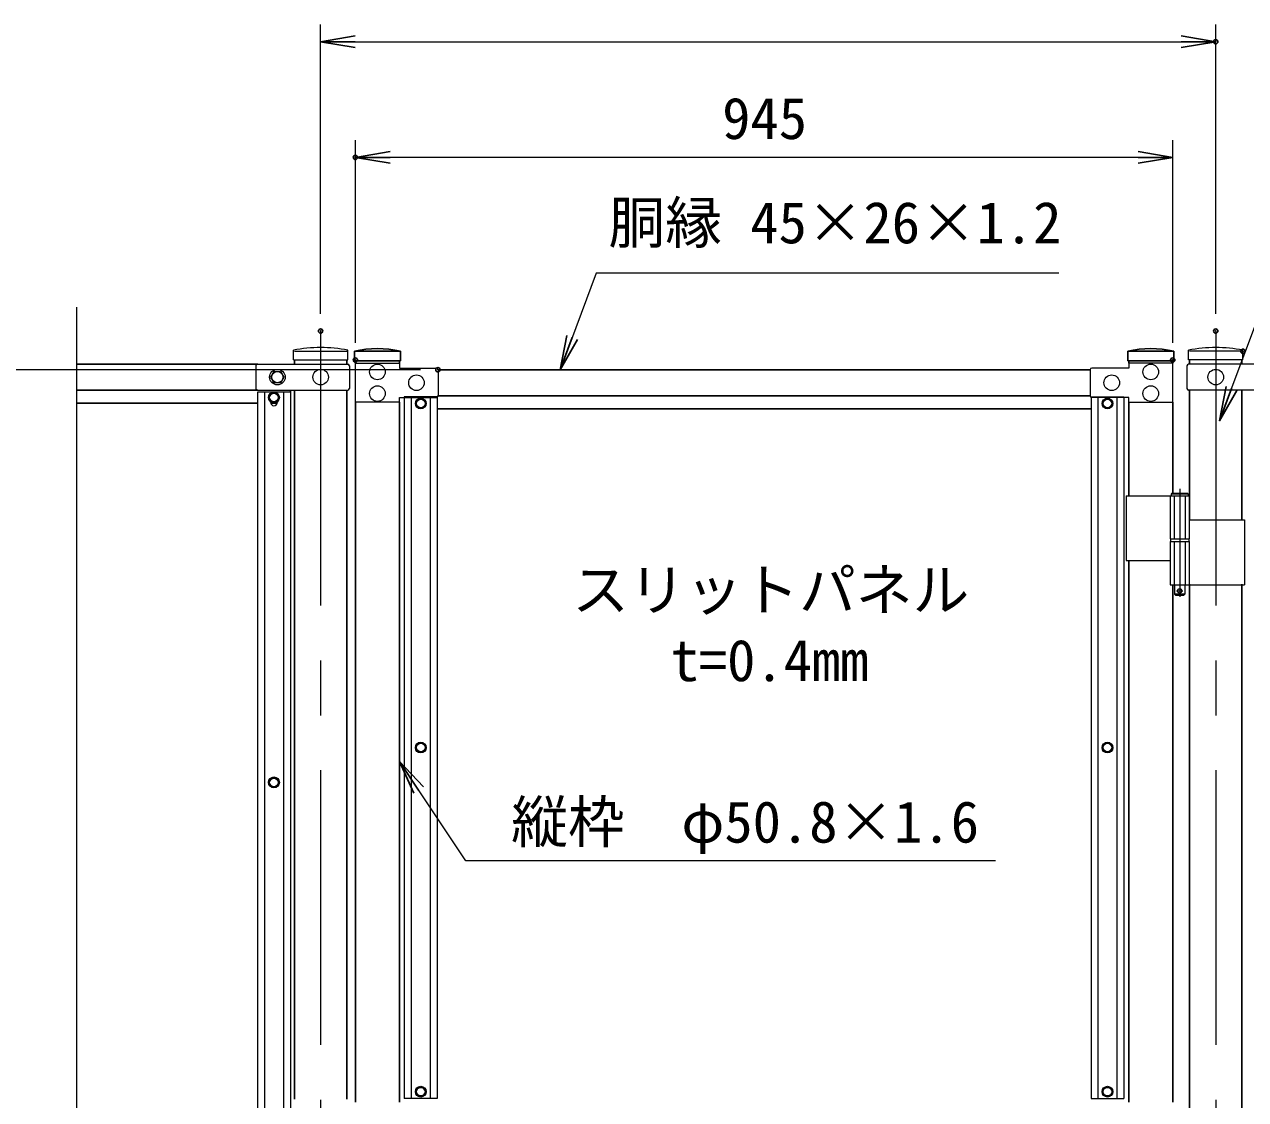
# Model space of a CAD drawing. Units: millimetres, scale not verified. Extents: x -4200 to 4200, y -2970 to 2970.
# Drawn here: x -3082 to -1670, y 482 to 1726 of the extents above; entities that cross this region are included whole.
import ezdxf
from ezdxf.enums import TextEntityAlignment as Align

# ---------------------------------------------------------------- set-up
doc = ezdxf.new("R2010")
doc.units = ezdxf.units.MM
doc.header["$LTSCALE"] = 10
doc.header["$PDMODE"] = 32
doc.header["$PDSIZE"] = 5
doc.linetypes.add('DASHED', pattern=[7.5, 6, -1.5])
doc.linetypes.add('USER1', pattern=[50.8, 31.75, -6.35, 6.35, -6.35])
for name, color, linetype, lineweight in [('0-0_D-STR1', 1, 'Continuous', 25), ('0-1_D-STR3', 3, 'Continuous', 13), ('0-2_D-BMK', 2, 'USER1', 13), ('0-3_D-STR-DIM', 7, 'Continuous', 13), ('0-9_D-STR-TXT', 7, 'Continuous', 13)]:
    doc.layers.add(name, color=color, linetype=linetype, lineweight=lineweight)
doc.layers.add('0-4_0', color=7, linetype='Continuous')
doc.layers.add('0-5_Defpoints', color=8, linetype='Continuous')
doc.styles.add('ＭＳ ゴシック', font='')
doc.styles.get('ＭＳ ゴシック').set_extended_font_data('MS Gothic')

# ---------------------------------------------------------------- blocks, each defined once
blk = doc.blocks.new('_Open')
at = {"layer": '0-4_0'}
blk.add_line((-10, 1.667), (0, 0), dxfattribs=at)
blk.add_lwpolyline([(-10, -1.667), (0, 0), (-10, 0)], dxfattribs=at)

msp = doc.modelspace()

# ---------------------------------------------------------------- linework, layer by layer
at = {"layer": '0-0_D-STR1'}
for p, q in [((-2647.03, 1347.87), (-2700.23, 1347.87)), ((-2700.23, 1347.87), (-2700.23, 1336.87)), ((-2647.03, 1336.87), (-2647.03, 1347.87)), ((-1752.83, 1347.87), (-1806.03, 1347.87)), ((-1806.03, 1347.87), (-1806.03, 1336.87)), ((-1752.83, 1336.87), (-1752.83, 1347.87)), ((-2811.93, 1332.86), (-3021.24, 1332.86)), ((-2769.53, 1338.07), (-2769.53, 1332.86)), ((-2709.03, 1338.07), (-2709.03, 1332.86)), ((-2647.03, 1336.87), (-2700.23, 1336.87)), ((-2699.03, 1336.87), (-2699.03, 1333.87)), ((-2648.23, 1336.87), (-2648.23, 1333.87)), ((-1752.83, 1336.87), (-1806.03, 1336.87)), ((-1804.83, 1336.87), (-1804.83, 1333.87)), ((-1754.03, 1336.87), (-1754.03, 1333.87)), ((-1734.53, 1338.07), (-1734.53, 1332.86)), ((-1674.03, 1338.07), (-1674.03, 1332.86)), ((-2603.75, 1326.37), (-1849.32, 1326.37)), ((-2811.93, 1302.86), (-3021.24, 1302.86)), ((-2774.28, 1300.61), (-2774.28, 1302.86)), ((-2769.53, 1302.86), (-2769.53, 482.56)), ((-2709.03, 1302.86), (-2709.03, 482.56)), ((-1734.53, 1302.86), (-1734.53, 1153.36)), ((-1674.03, 1302.86), (-1674.03, 1153.36)), ((-2812.28, 1287.86), (-3021.24, 1287.86)), ((-2789.41, 1287.86), (-2797.16, 1287.86)), ((-2699.03, 1288.87), (-2699.03, 479.36)), ((-2648.23, 1288.87), (-2648.23, 479.36)), ((-2603.75, 1296.37), (-1849.32, 1296.37)), ((-1804.83, 1288.87), (-1804.83, 1180.66)), ((-1754.03, 1288.87), (-1754.03, 1183.66)), ((-2604.53, 1281.37), (-1848.53, 1281.37)), ((-1804.83, 1105.66), (-1804.83, 479.36)), ((-1754.03, 1077.66), (-1754.03, 479.36)), ((-1734.53, 1078.36), (-1734.53, 395.36)), ((-1674.03, 1078.36), (-1674.03, 395.36))]:
    msp.add_line(p, q, dxfattribs=at)
for centre in [(-2673.63, 1231.44), (-1779.43, 1231.44)]:
    msp.add_arc(centre, 119.43, 77.13052, 102.86948, dxfattribs=at)
at = {"layer": '0-1_D-STR3'}
for p, q in [((-2770.73, 1338.07), (-2770.73, 1348.95)), ((-2769.53, 1347.86), (-2709.03, 1347.86)), ((-2707.83, 1338.07), (-2707.83, 1348.95)), ((-1735.73, 1338.07), (-1735.73, 1348.95)), ((-1674.03, 1347.86), (-1734.53, 1347.86)), ((-1672.83, 1338.07), (-1672.83, 1348.95)), ((-2814.28, 1330.86), (-2814.28, 1304.86)), ((-2812.28, 1332.86), (-2707.95, 1332.86)), ((-2770.73, 1338.07), (-2707.83, 1338.07)), ((-2705.95, 1330.86), (-2705.95, 1304.86)), ((-1737.62, 1330.86), (-1737.62, 1304.86)), ((-1672.83, 1338.07), (-1735.73, 1338.07)), ((-1631.28, 1332.86), (-1735.62, 1332.86)), ((-2603.48, 1326.37), (-2603.48, 1296.37)), ((-1849.58, 1326.37), (-1849.58, 1296.37)), ((-2812.28, 1302.86), (-2707.95, 1302.86)), ((-2774.28, 1300.61), (-2812.28, 1300.61)), ((-2812.28, 1300.61), (-2812.28, 397.61)), ((-2804.28, 1300.61), (-2804.28, 397.61)), ((-2782.28, 1300.61), (-2782.28, 460.86)), ((-2774.28, 1300.61), (-2774.28, 397.61)), ((-1631.28, 1302.86), (-1735.62, 1302.86)), ((-2797.28, 1288.86), (-2797.28, 1289.56)), ((-2789.28, 1289.56), (-2789.28, 1288.86)), ((-2604.53, 1295.12), (-2642.53, 1295.12)), ((-2642.53, 1295.12), (-2642.53, 483.61)), ((-2634.53, 1295.12), (-2634.53, 483.61)), ((-2612.53, 1295.12), (-2612.53, 483.61)), ((-2604.53, 1295.12), (-2604.53, 483.61)), ((-1848.53, 1295.12), (-1810.53, 1295.12)), ((-1848.53, 1295.12), (-1848.53, 483.61)), ((-1840.53, 1295.12), (-1840.53, 483.61)), ((-1818.53, 1295.12), (-1818.53, 483.61)), ((-1810.53, 1295.12), (-1810.53, 483.61)), ((-1807.98, 1180.66), (-1807.98, 1105.66)), ((-1807.98, 1180.66), (-1735.21, 1180.66)), ((-1756.81, 1180.66), (-1756.81, 1130.66)), ((-1736.01, 1182.66), (-1756.01, 1182.66)), ((-1755.01, 1183.66), (-1737.01, 1183.66)), ((-1736.01, 1182.66), (-1737.01, 1183.66)), ((-1736.01, 1182.66), (-1736.01, 1180.66)), ((-1735.21, 1180.66), (-1735.21, 1130.66)), ((-1735.21, 1152.66), (-1670.98, 1152.66)), ((-1670.98, 1152.66), (-1670.98, 1077.66)), ((-1756.81, 1130.66), (-1735.21, 1130.66)), ((-1756.51, 1130.66), (-1756.51, 1127.66)), ((-1735.51, 1130.66), (-1735.51, 1127.66)), ((-1756.81, 1127.66), (-1735.21, 1127.66)), ((-1756.81, 1127.66), (-1756.81, 1077.66)), ((-1756.51, 1127.66), (-1735.51, 1127.66)), ((-1735.21, 1127.66), (-1735.21, 1077.66)), ((-1807.98, 1105.66), (-1757.04, 1105.66)), ((-1756.81, 1077.66), (-1670.98, 1077.66)), ((-1752.01, 1077.66), (-1752.01, 1066.66)), ((-1751.01, 1065.66), (-1752.01, 1066.66)), ((-1751.01, 1065.66), (-1741.01, 1065.66)), ((-1741.01, 1065.66), (-1740.01, 1066.66)), ((-2604.53, 483.61), (-2642.53, 483.61)), ((-1848.53, 483.61), (-1810.53, 483.61))]:
    msp.add_line(p, q, dxfattribs=at)
at = {"layer": '0-1_D-STR3', "linetype": 'DASHED'}
for p, q in [((-1752.31, 1180.66), (-1752.31, 1130.66)), ((-1739.71, 1180.66), (-1739.71, 1130.66)), ((-1752.31, 1127.66), (-1752.31, 1077.66)), ((-1739.71, 1127.66), (-1739.71, 1077.66))]:
    msp.add_line(p, q, dxfattribs=at)
at = {"layer": '0-1_D-STR3'}
for points in [[(-2648.23, 1288.87), (-2699.03, 1288.87), (-2699.03, 1333.87), (-2648.23, 1333.87), (-2648.23, 1328.37), (-2605.48, 1328.37)], [(-1804.83, 1288.87), (-1754.03, 1288.87), (-1754.03, 1333.87), (-1804.83, 1333.87), (-1804.83, 1328.37), (-1847.58, 1328.37)], [(-2648.23, 1288.87), (-2648.23, 1294.37), (-2605.48, 1294.37)], [(-1804.83, 1288.87), (-1804.83, 1294.37), (-1847.58, 1294.37)], [(-1755.01, 1183.66), (-1756.01, 1182.66), (-1756.01, 1180.66)], [(-1740.01, 1077.66), (-1740.01, 1066.66), (-1752.01, 1066.66)]]:
    msp.add_lwpolyline(points, dxfattribs=at)
for points in [[(-2796.78, 1317.86), (-2793.04, 1324.36), (-2785.53, 1324.36), (-2781.78, 1317.86), (-2785.53, 1311.36), (-2793.04, 1311.36)], [(-2787.51, 1294.36), (-2790.4, 1299.36), (-2796.17, 1299.36), (-2799.06, 1294.36), (-2796.17, 1289.36), (-2790.4, 1289.36)], [(-2629.31, 1287.37), (-2626.42, 1292.37), (-2620.65, 1292.37), (-2617.76, 1287.37), (-2620.65, 1282.37), (-2626.42, 1282.37)], [(-1823.76, 1287.37), (-1826.65, 1292.37), (-1832.42, 1292.37), (-1835.31, 1287.37), (-1832.42, 1282.37), (-1826.65, 1282.37)], [(-2629.31, 889.36), (-2626.42, 894.36), (-2620.65, 894.36), (-2617.76, 889.36), (-2620.65, 884.36), (-2626.42, 884.36)], [(-1823.76, 889.36), (-1826.65, 894.36), (-1832.42, 894.36), (-1835.31, 889.36), (-1832.42, 884.36), (-1826.65, 884.36)], [(-2787.51, 849.11), (-2790.4, 854.11), (-2796.17, 854.11), (-2799.06, 849.11), (-2796.17, 844.11), (-2790.4, 844.11)], [(-2629.31, 491.36), (-2626.42, 486.36), (-2620.65, 486.36), (-2617.76, 491.36), (-2620.65, 496.36), (-2626.42, 496.36)], [(-1823.76, 491.36), (-1826.65, 486.36), (-1832.42, 486.36), (-1835.31, 491.36), (-1832.42, 496.36), (-1826.65, 496.36)]]:
    msp.add_lwpolyline(points, close=True, dxfattribs=at)
for centre, radius in [((-2673.63, 1323.87), 9), ((-1779.43, 1323.87), 9), ((-2789.28, 1317.86), 9), ((-2789.28, 1317.86), 6.5), ((-2739.28, 1317.86), 9), ((-2628.48, 1311.37), 9), ((-1824.58, 1311.37), 9), ((-1704.28, 1317.86), 9), ((-2793.28, 1294.36), 6.25), ((-2793.28, 1294.36), 5), ((-2673.63, 1298.87), 9), ((-1779.43, 1298.87), 9), ((-2623.53, 1287.37), 6.25), ((-2623.53, 1287.37), 5), ((-1829.53, 1287.37), 6.25), ((-1829.53, 1287.37), 5), ((-1746.01, 1070.66), 2.5), ((-2623.53, 889.36), 6.25), ((-2623.53, 889.36), 5), ((-1829.53, 889.36), 6.25), ((-1829.53, 889.36), 5), ((-2793.28, 849.11), 6.25), ((-2793.28, 849.11), 5), ((-2623.53, 491.36), 6.25), ((-2623.53, 491.36), 5), ((-1829.53, 491.36), 6.25), ((-1829.53, 491.36), 5)]:
    msp.add_circle(centre, radius, dxfattribs=at)
for centre, radius, start, end in [((-2739.28, 1192.07), 160, 78.66399, 101.33601), ((-1704.28, 1192.07), 160, 78.66399, 101.33601), ((-2812.28, 1330.86), 2, 90, 180), ((-2707.95, 1330.86), 2, 0, 90), ((-2605.48, 1326.37), 2, 0, 90), ((-1847.58, 1326.37), 2, 90, 180), ((-1735.62, 1330.86), 2, 90, 180), ((-2812.28, 1304.86), 2, 180, 270), ((-2707.95, 1304.86), 2, 270, 0), ((-1735.62, 1304.86), 2, 180, 270), ((-2793.28, 1288.86), 4, 180, 0), ((-2605.48, 1296.37), 2, 270, 0), ((-1847.58, 1296.37), 2, 180, 270)]:
    msp.add_arc(centre, radius, start, end, dxfattribs=at)
at = {"layer": '0-2_D-BMK'}
for p, q in [((-2739.28, 1371.1), (-2739.28, -984.72)), ((-1704.28, 1371.1), (-1704.28, -984.72)), ((-1746.01, 1188.58), (-1746.01, 1063.69)), ((-1749.64, 1070.66), (-1742.39, 1070.66))]:
    msp.add_line(p, q, dxfattribs=at)
at = {"layer": '0-3_D-STR-DIM'}
for p, q in [((-2739.28, 1391.1), (-2739.28, 1725.86)), ((-1704.28, 1391.1), (-1704.28, 1725.86)), ((-2699.28, 1705.86), (-1744.28, 1705.86)), ((-2699.03, 1357.57), (-2699.03, 1592.1)), ((-1754.03, 1357.57), (-1754.03, 1592.1)), ((-1794.03, 1572.1), (-2659.03, 1572.1)), ((-3021.24, 406.51), (-3021.24, 1398.86)), ((-2623.75, 1326.37), (-3493.97, 1326.37)), ((-2623.75, 1326.37), (-3373.97, 1326.37))]:
    msp.add_line(p, q, dxfattribs=at)
at = {"layer": '0-5_Defpoints'}
for p in [(-1704.28, 1705.86), (-2699.03, 1572.1), (-2739.28, 1371.1), (-1704.28, 1371.1), (-1672.83, 1347.86), (-2699.03, 1337.57), (-2603.75, 1326.37), (-1754.03, 1337.57)]:
    msp.add_point(p, dxfattribs=at)
at = {"layer": '0-9_D-STR-TXT'}
for points in [[(-1074.76, 1509.55), (-1609.44, 1509.55), (-1699.44, 1269.28)], [(-1885.84, 1438.08), (-2420.52, 1438.08), (-2461.67, 1328.24)], [(-1958.82, 758.24), (-2571.4, 758.24), (-2647.12, 871.78)]]:
    msp.add_lwpolyline(points, dxfattribs=at)

# ---------------------------------------------------------------- block references
at = {"layer": '0-3_D-STR-DIM', "xscale": 4, "yscale": 4, "rotation": 180}
for p in [(-2739.28, 1705.86), (-2699.03, 1572.1)]:
    msp.add_blockref('_Open', p, dxfattribs=at)
at = {"layer": '0-3_D-STR-DIM', "xscale": 4, "yscale": 4}
for p in [(-1704.28, 1705.86), (-1754.03, 1572.1)]:
    msp.add_blockref('_Open', p, dxfattribs=at)
at = {"layer": '0-9_D-STR-TXT', "xscale": 4, "yscale": 4}
for p, rotation in [((-2462.37, 1326.37), 249.46512), ((-1700.14, 1267.41), 249.46512), ((-2648.23, 873.44), 123.70042)]:
    msp.add_blockref('_Open', p, dxfattribs=dict(at, rotation=rotation))

# ---------------------------------------------------------------- texts
at = {"layer": '0-3_D-STR-DIM', "style": 'ＭＳ ゴシック'}
msp.add_text('945', height=48.09, dxfattribs=at).set_placement((-2275.01, 1578.85), align=Align.BOTTOM_LEFT)
at = {"layer": '0-9_D-STR-TXT', "style": 'ＭＳ ゴシック'}
for s, p in [('胴縁 45×26×1.2', (-2406.45, 1458.22)), ('スリットパネル', (-2448.48, 1033.45)), ('t=0.4mm', (-2334.77, 951.8)), ('縦枠\u3000φ50.8×1.6', (-2518.96, 764.99))]:
    msp.add_text(s, height=48.09, dxfattribs=at).set_placement(p, align=Align.BOTTOM_LEFT)

doc.saveas('drawing.dxf')
